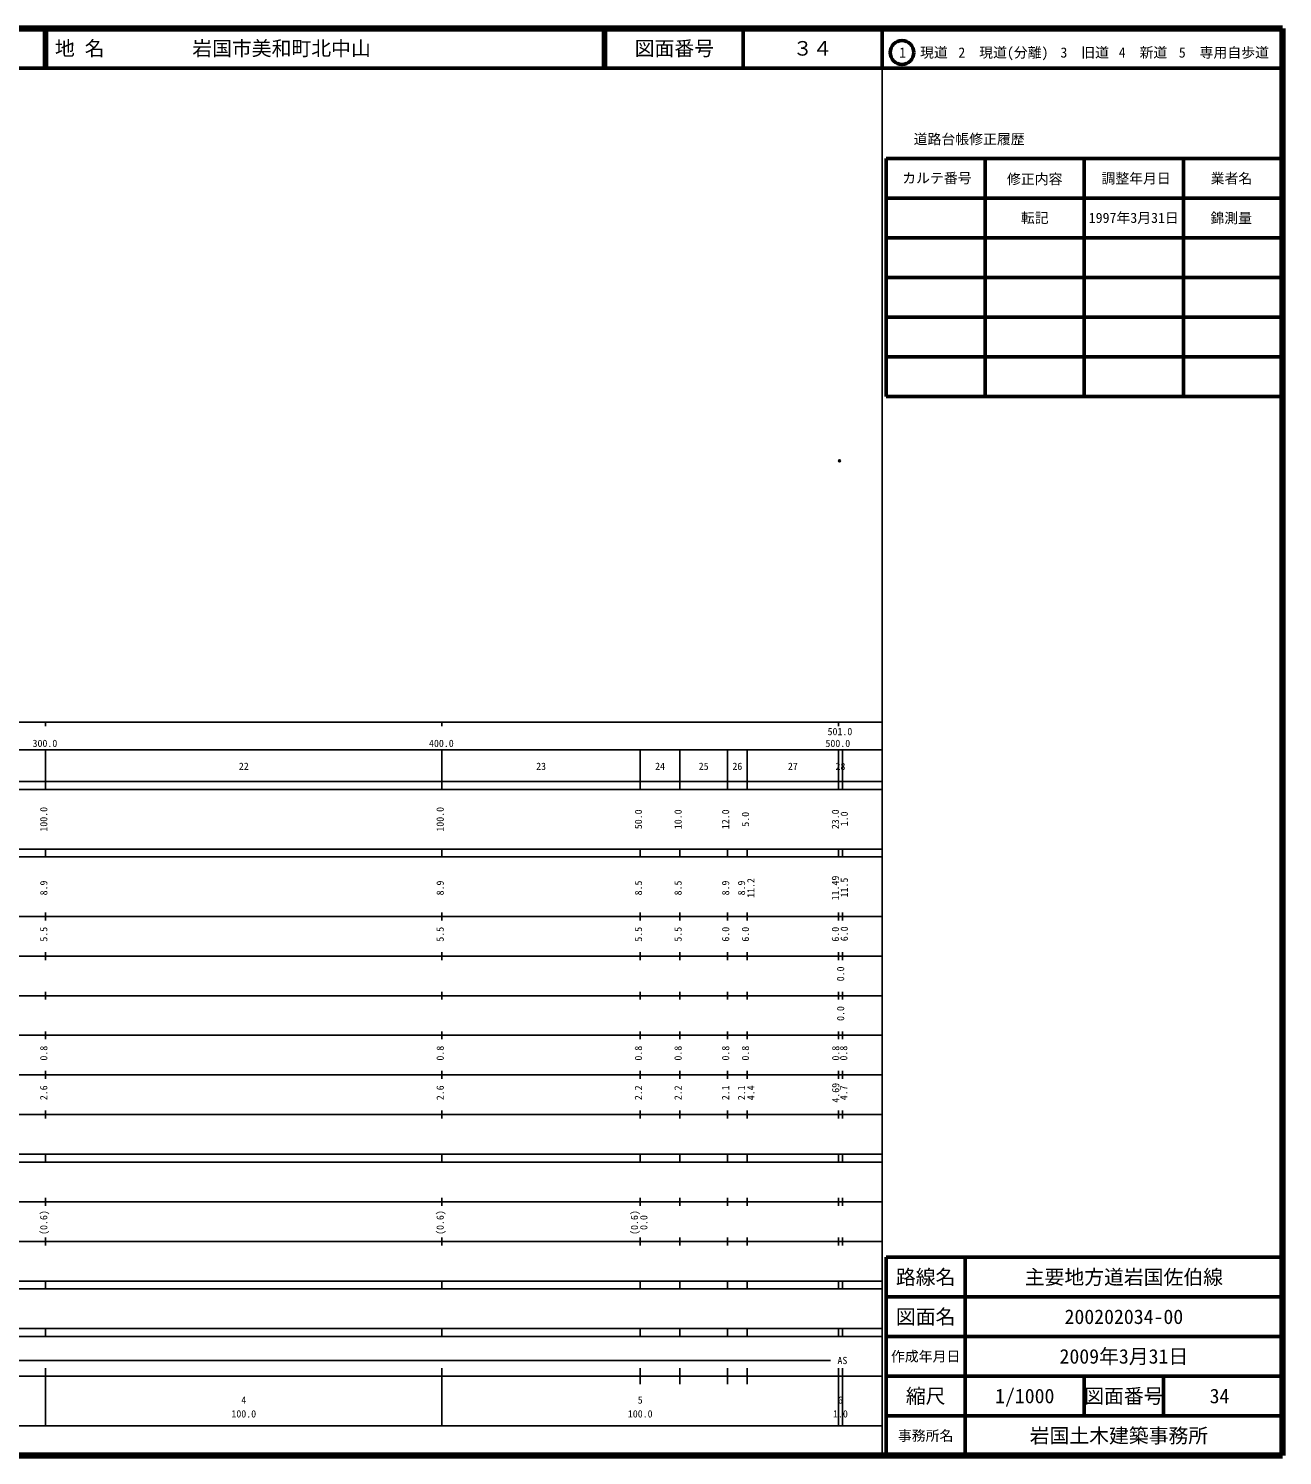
# Model space of a CAD drawing. Units: millimetres on the paper. Extents: x 40 to 680, y 20 to 380.
# Drawn here: x 363.7 to 680, y 20 to 380 of the extents above; entities that cross this region are included whole.
import ezdxf
from ezdxf.enums import TextEntityAlignment as Align

# ---------------------------------------------------------------- set-up
doc = ezdxf.new("R2010")
doc.units = ezdxf.units.MM
doc.header["$PDMODE"] = 32
doc.header["$PDSIZE"] = 0.5
doc.layers.add('M-OTRS', color=6, linetype='Continuous')
doc.layers.add('M-TTL-TXT', color=7, linetype='Continuous')
for name, color, linetype, lineweight in [('M-TTL', 2, 'Continuous', 140), ('M-TTL-BAND', 7, 'Continuous', 25), ('M-TTL-FRAM', 2, 'Continuous', 50), ('M-TTL-LINE', 7, 'Continuous', 50)]:
    doc.layers.add(name, color=color, linetype=linetype, lineweight=lineweight)
doc.styles.add('ＭＳ ゴシック', font='')
doc.styles.get('ＭＳ ゴシック').set_extended_font_data('MS Gothic')

msp = doc.modelspace()

# ---------------------------------------------------------------- linework, layer by layer
at = {"layer": 'M-OTRS'}
msp.add_point((568.269, 270.956), dxfattribs=at)
at = {"layer": 'M-TTL'}
for p, q in [((680, 380), (40, 380)), ((680, 20), (680, 380)), ((40, 20), (680, 20))]:
    msp.add_line(p, q, dxfattribs=at)
at = {"layer": 'M-TTL-BAND'}
for p, q in [((579, 20), (579, 370)), ((40, 205), (579, 205)), ((368, 205), (368, 204)), ((468, 205), (468, 204)), ((568, 205), (568, 204)), ((68, 198), (579, 198)), ((368, 188), (368, 198)), ((468, 188), (468, 198)), ((518, 188), (518, 198)), ((528, 188), (528, 198)), ((540, 188), (540, 198)), ((545, 188), (545, 198)), ((568, 188), (568, 198)), ((569, 188), (569, 198)), ((40, 190), (579, 190)), ((40, 188), (579, 188)), ((40, 173), (579, 173)), ((368, 171), (368, 173)), ((468, 171), (468, 173)), ((518, 171), (518, 173)), ((528, 171), (528, 173)), ((540, 171), (540, 173)), ((545, 171), (545, 173)), ((568, 171), (568, 173)), ((569, 171), (569, 173)), ((40, 171), (579, 171)), ((40, 156), (579, 156)), ((368, 155), (368, 157)), ((468, 155), (468, 157)), ((518, 155), (518, 157)), ((528, 155), (528, 157)), ((540, 155), (540, 157)), ((545, 155), (545, 157)), ((568, 155), (568, 157)), ((569, 155), (569, 157)), ((46, 146), (579, 146)), ((368, 145), (368, 147)), ((468, 145), (468, 147)), ((518, 145), (518, 147)), ((528, 145), (528, 147)), ((540, 145), (540, 147)), ((545, 145), (545, 147)), ((568, 145), (568, 147)), ((569, 145), (569, 147)), ((368, 135), (368, 137)), ((468, 135), (468, 137)), ((518, 135), (518, 137)), ((528, 135), (528, 137)), ((540, 135), (540, 137)), ((545, 135), (545, 137)), ((568, 135), (568, 137)), ((569, 135), (569, 137)), ((52, 136), (579, 136)), ((46, 126), (579, 126)), ((368, 125), (368, 127)), ((468, 125), (468, 127)), ((518, 125), (518, 127)), ((528, 125), (528, 127)), ((540, 125), (540, 127)), ((545, 125), (545, 127)), ((568, 125), (568, 127)), ((569, 125), (569, 127)), ((52, 116), (579, 116)), ((368, 115), (368, 117)), ((468, 115), (468, 117)), ((518, 115), (518, 117)), ((528, 115), (528, 117)), ((540, 115), (540, 117)), ((545, 115), (545, 117)), ((568, 115), (568, 117)), ((569, 115), (569, 117)), ((46, 106), (579, 106)), ((368, 105), (368, 107)), ((468, 105), (468, 107)), ((518, 105), (518, 107)), ((528, 105), (528, 107)), ((540, 105), (540, 107)), ((545, 105), (545, 107)), ((568, 105), (568, 107)), ((569, 105), (569, 107)), ((40, 96), (579, 96)), ((40, 94), (579, 94)), ((368, 94), (368, 96)), ((468, 94), (468, 96)), ((518, 94), (518, 96)), ((528, 94), (528, 96)), ((540, 94), (540, 96)), ((545, 94), (545, 96)), ((568, 94), (568, 96)), ((569, 94), (569, 96)), ((49, 84), (579, 84)), ((368, 83), (368, 85)), ((468, 83), (468, 85)), ((518, 83), (518, 85)), ((528, 83), (528, 85)), ((540, 83), (540, 85)), ((545, 83), (545, 85)), ((568, 83), (568, 85)), ((569, 83), (569, 85)), ((40, 74), (579, 74)), ((368, 73), (368, 75)), ((468, 73), (468, 75)), ((518, 73), (518, 75)), ((528, 73), (528, 75)), ((540, 73), (540, 75)), ((545, 73), (545, 75)), ((568, 73), (568, 75)), ((569, 73), (569, 75)), ((40, 64), (579, 64)), ((40, 62), (579, 62)), ((368, 62), (368, 64)), ((468, 62), (468, 64)), ((518, 62), (518, 64)), ((528, 62), (528, 64)), ((540, 62), (540, 64)), ((545, 62), (545, 64)), ((568, 62), (568, 64)), ((569, 62), (569, 64)), ((40, 52), (579, 52)), ((368, 50), (368, 52)), ((468, 50), (468, 52)), ((518, 50), (518, 52)), ((528, 50), (528, 52)), ((540, 50), (540, 52)), ((545, 50), (545, 52)), ((568, 50), (568, 52)), ((569, 50), (569, 52)), ((40, 50), (579, 50)), ((71, 44), (566, 44)), ((40, 40), (579, 40)), ((368, 27.5), (368, 42)), ((468, 27.5), (468, 42)), ((518, 38), (518, 42)), ((528, 38), (528, 42)), ((540, 38), (540, 42)), ((545, 38), (545, 42)), ((568, 27.5), (568, 42)), ((569, 27.5), (569, 42)), ((68, 27.5), (579, 27.5))]:
    msp.add_line(p, q, dxfattribs=at)
at = {"layer": 'M-TTL-FRAM'}
for p, q in [((580, 347.197), (580, 287.197)), ((580, 347.197), (680, 347.197)), ((580, 287.197), (680, 287.197)), ((680, 70), (580, 70)), ((580, 70), (580, 20))]:
    msp.add_line(p, q, dxfattribs=at)
at = {"layer": 'M-TTL-LINE'}
for p, q in [((367.75, 380), (367.75, 370)), ((368.25, 380), (368.25, 370)), ((508.747, 380), (508.747, 370)), ((509.247, 380), (509.247, 370)), ((543.997, 380), (543.997, 370)), ((579, 380), (579, 370)), ((40, 370), (680, 370)), ((605, 347.197), (605, 287.197)), ((630, 347.197), (630, 287.197)), ((655, 347.197), (655, 287.197)), ((580, 337.197), (680, 337.197)), ((580, 327.197), (680, 327.197)), ((580, 317.197), (680, 317.197)), ((580, 307.197), (680, 307.197)), ((580, 297.197), (680, 297.197)), ((600, 70), (600, 20)), ((680, 60), (580, 60)), ((680, 50), (580, 50)), ((680, 40), (580, 40)), ((630, 40), (630, 30)), ((650, 40), (650, 30)), ((680, 30), (580, 30))]:
    msp.add_line(p, q, dxfattribs=at)
msp.add_circle((584.031, 373.958), 3, dxfattribs=at)

# ---------------------------------------------------------------- texts
at = {"layer": 'M-TTL-BAND', "style": 'ＭＳ ゴシック'}
for s, p in [('501.0', (568.378, 201.171)), ('300.0', (367.844, 198.195)), ('400.0', (467.844, 198.195)), ('500.0', (567.844, 198.195)), ('22', (418, 192.405)), ('23', (493, 192.405)), ('24', (523, 192.405)), ('25', (534, 192.405)), ('26', (542.5, 192.405)), ('27', (556.5, 192.405)), ('28', (568.5, 192.405)), ('AS', (569, 42.5)), ('4', (418, 32.523)), ('5', (518, 32.523)), ('6', (568.5, 32.523)), ('100.0', (418, 29.033)), ('100.0', (518, 29.033)), ('1.0', (568.5, 29.033))]:
    msp.add_text(s, height=1.833, dxfattribs=at).set_placement(p, align=Align.BOTTOM_CENTER)
for s, p in [('100.0', (369, 180.5)), ('100.0', (469, 180.5)), ('50.0', (519, 180.5)), ('10.0', (529, 180.5)), ('12.0', (541, 180.5)), ('5.0', (546, 180.5)), ('23.0', (568.689, 180.5)), ('1.0', (570.932, 180.614)), ('11.49', (568.689, 163.174)), ('11.5', (570.932, 163.288)), ('8.9', (369, 163.174)), ('8.9', (469, 163.174)), ('8.5', (519, 163.174)), ('8.5', (529, 163.174)), ('8.9', (541, 163.174)), ('8.9', (545, 163.174)), ('11.2', (547.37, 163.174)), ('5.5', (369, 151.5)), ('5.5', (469, 151.5)), ('5.5', (519, 151.5)), ('5.5', (529, 151.5)), ('6.0', (541, 151.5)), ('6.0', (546, 151.5)), ('6.0', (568.689, 151.5)), ('6.0', (570.932, 151.614)), ('0.0', (570, 141.5)), ('0.0', (570, 131.5)), ('0.8', (369, 121.5)), ('0.8', (469, 121.5)), ('0.8', (519, 121.5)), ('0.8', (529, 121.5)), ('0.8', (541, 121.5)), ('0.8', (546, 121.5)), ('0.8', (568.767, 121.5)), ('0.8', (570.777, 121.5)), ('2.6', (369, 111.5)), ('2.6', (469, 111.5)), ('2.2', (519, 111.5)), ('2.2', (529, 111.5)), ('2.1', (541, 111.5)), ('2.1', (545, 111.5)), ('4.4', (547.37, 111.5)), ('4.69', (568.767, 111.5)), ('4.7', (570.777, 111.5)), ('(0.6)', (369, 78.764)), ('(0.6)', (469, 78.764)), ('(0.6)', (518, 78.764)), ('0.0', (520.37, 78.764))]:
    msp.add_text(s, height=1.833, rotation=90, dxfattribs=at).set_placement(p, align=Align.BOTTOM_CENTER)
at = {"layer": 'M-TTL-TXT', "style": 'ＭＳ ゴシック'}
for s, p in [('地 名', (370.38, 375)), ('岩国市美和町北中山', (405.024, 375))]:
    msp.add_text(s, height=3.666, dxfattribs=at).set_placement(p, align=Align.MIDDLE_LEFT)
for s, height, p in [('図面番号', 3.666, (526.622, 375)), ('３４', 3.666, (561.497, 375)), ('1\u3000現道', 2.566, (589.448, 373.958)), ('2\u3000現道(分離)', 2.566, (609.619, 373.958)), ('3\u3000旧道', 2.566, (630.121, 373.958)), ('4\u3000新道', 2.566, (644.824, 373.958)), ('5\u3000専用自歩道', 2.566, (665.228, 373.958)), ('道路台帳修正履歴', 2.566, (600.968, 352.113)), ('カルテ番号', 2.566, (592.839, 342.277)), ('修正内容', 2.566, (617.509, 342.023)), ('調整年月日', 2.566, (643.089, 342.197)), ('業者名', 2.566, (667.134, 342.197)), ('転記', 2.566, (617.5, 332.245)), ('1997年3月31日', 2.566, (642.5, 332.245)), ('錦測量', 2.566, (667.077, 332.189)), ('路線名', 3.666, (590, 65)), ('路線名', 3.666, (590, 65)), ('主要地方道岩国佐伯線', 3.666, (640, 65)), ('図面名', 3.666, (590, 55)), ('図面名', 3.666, (590, 55)), ('200202034-00', 3.666, (640, 55)), ('2009年3月31日', 3.666, (640, 45)), ('作成年月日', 2.566, (590, 45)), ('作成年月日', 2.566, (590, 45)), ('縮尺', 3.666, (590, 35)), ('縮尺', 3.666, (590, 35)), ('1/1000', 3.666, (615, 35)), ('図面番号', 3.666, (640, 35)), ('図面番号', 3.666, (640, 35)), ('34', 3.666, (664.125, 35)), ('事務所名', 2.566, (590, 25)), ('事務所名', 2.566, (590, 25)), ('岩国土木建築事務所 ', 3.666, (640, 25))]:
    msp.add_text(s, height=height, dxfattribs=at).set_placement(p, align=Align.MIDDLE_CENTER)

doc.saveas('drawing.dxf')
